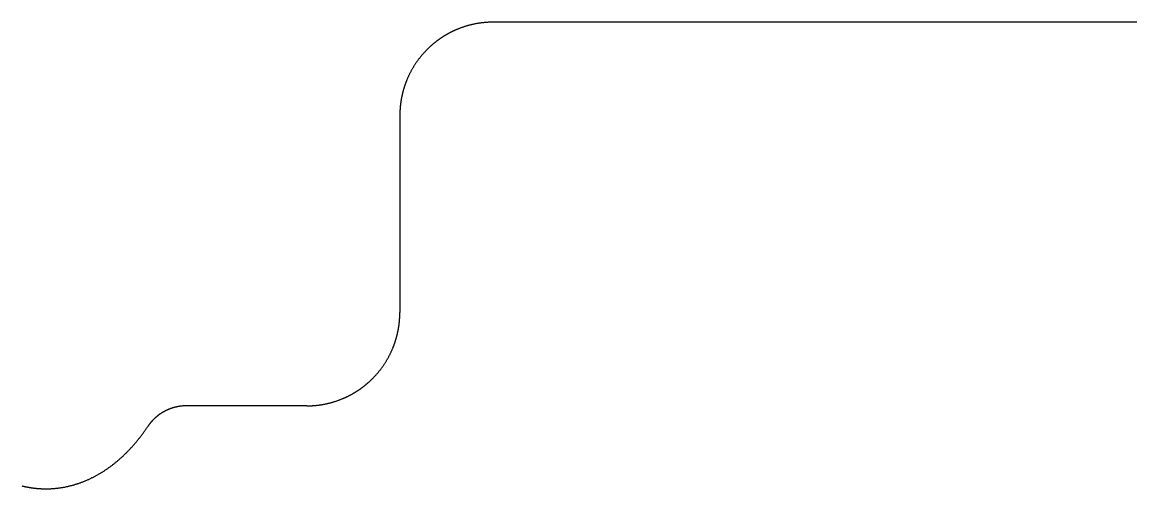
# Model space of a CAD drawing. Header units: millimetres. Extents: x -10 to 277, y -95 to 18.
# Drawn here: x 47.11 to 70.92, y 8.01 to 18.03 of the extents above; entities that cross this region are included whole.
import ezdxf

# ---------------------------------------------------------------- set-up
doc = ezdxf.new("R2010")
doc.units = ezdxf.units.MM
doc.header["$MEASUREMENT"] = 0
doc.layers.add('Edge.Cuts', color=53, linetype='CONTINUOUS')

msp = doc.modelspace()

# ---------------------------------------------------------------- linework, layer by layer
at = {"layer": 'Edge.Cuts', "linetype": 'Continuous'}
for p, q in [((56.425894, 17.859411), (56.420099, 17.856874)), ((56.431697, 17.861929), (56.425894, 17.859411)), ((56.437508, 17.864429), (56.431697, 17.861929)), ((56.443326, 17.866911), (56.437508, 17.864429)), ((56.449153, 17.869374), (56.443326, 17.866911)), ((56.454987, 17.871819), (56.449153, 17.869374)), ((56.460829, 17.874245), (56.454987, 17.871819)), ((56.472535, 17.879042), (56.460829, 17.874245)), ((56.484272, 17.883765), (56.472535, 17.879042)), ((56.496038, 17.888414), (56.484272, 17.883765)), ((56.507833, 17.892988), (56.496038, 17.888414)), ((56.519656, 17.897487), (56.507833, 17.892988)), ((56.531508, 17.901912), (56.519656, 17.897487)), ((56.543387, 17.906261), (56.531508, 17.901912)), ((56.555294, 17.910535), (56.543387, 17.906261)), ((56.567227, 17.914734), (56.555294, 17.910535)), ((56.579186, 17.918857), (56.567227, 17.914734)), ((56.591171, 17.922904), (56.579186, 17.918857)), ((56.603181, 17.926875), (56.591171, 17.922904)), ((56.615215, 17.930771), (56.603181, 17.926875)), ((56.627274, 17.93459), (56.615215, 17.930771)), ((56.639356, 17.938332), (56.627274, 17.93459)), ((56.651462, 17.941998), (56.639356, 17.938332)), ((56.66359, 17.945587), (56.651462, 17.941998)), ((56.675741, 17.9491), (56.66359, 17.945587)), ((56.687913, 17.952535), (56.675741, 17.9491)), ((56.700106, 17.955894), (56.687913, 17.952535)), ((56.71232, 17.959175), (56.700106, 17.955894)), ((56.724554, 17.962379), (56.71232, 17.959175)), ((56.736809, 17.965505), (56.724554, 17.962379)), ((56.749082, 17.968553), (56.736809, 17.965505)), ((56.761374, 17.971524), (56.749082, 17.968553)), ((56.773684, 17.974417), (56.761374, 17.971524)), ((56.786012, 17.977232), (56.773684, 17.974417)), ((56.798358, 17.979969), (56.786012, 17.977232)), ((56.81072, 17.982628), (56.798358, 17.979969)), ((56.823098, 17.985208), (56.81072, 17.982628)), ((56.835493, 17.98771), (56.823098, 17.985208)), ((56.847902, 17.990134), (56.835493, 17.98771)), ((56.860327, 17.992479), (56.847902, 17.990134)), ((56.872766, 17.994745), (56.860327, 17.992479)), ((56.885219, 17.996933), (56.872766, 17.994745)), ((56.897685, 17.999041), (56.885219, 17.996933)), ((56.910164, 18.001071), (56.897685, 17.999041)), ((56.922656, 18.003022), (56.910164, 18.001071)), ((56.93516, 18.004894), (56.922656, 18.003022)), ((56.947675, 18.006686), (56.93516, 18.004894)), ((56.960202, 18.0084), (56.947675, 18.006686)), ((56.972739, 18.010034), (56.960202, 18.0084)), ((56.985286, 18.011589), (56.972739, 18.010034)), ((56.997843, 18.013064), (56.985286, 18.011589)), ((57.010408, 18.01446), (56.997843, 18.013064)), ((57.022983, 18.015777), (57.010408, 18.01446)), ((57.035566, 18.017014), (57.022983, 18.015777)), ((57.048157, 18.018171), (57.035566, 18.017014)), ((57.060755, 18.019249), (57.048157, 18.018171)), ((57.07336, 18.020247), (57.060755, 18.019249)), ((57.085972, 18.021166), (57.07336, 18.020247)), ((57.09859, 18.022004), (57.085972, 18.021166)), ((57.111213, 18.022763), (57.09859, 18.022004)), ((57.123841, 18.023442), (57.111213, 18.022763)), ((57.136474, 18.024042), (57.123841, 18.023442)), ((57.149111, 18.024561), (57.136474, 18.024042)), ((57.161752, 18.025001), (57.149111, 18.024561)), ((57.174397, 18.02536), (57.161752, 18.025001)), ((57.187044, 18.02564), (57.174397, 18.02536)), ((57.199694, 18.02584), (57.187044, 18.02564)), ((57.212346, 18.02596), (57.199694, 18.02584)), ((57.225, 18.026), (57.212346, 18.02596)), ((209.475, 18.026), (57.225, 18.026)), ((56.022516, 17.624123), (56.017469, 17.620313)), ((56.027576, 17.627918), (56.022516, 17.624123)), ((56.032647, 17.631696), (56.027576, 17.627918)), ((56.037731, 17.635459), (56.032647, 17.631696)), ((56.042826, 17.639205), (56.037731, 17.635459)), ((56.047933, 17.642936), (56.042826, 17.639205)), ((56.053052, 17.64665), (56.047933, 17.642936)), ((56.058183, 17.650348), (56.053052, 17.64665)), ((56.063324, 17.654029), (56.058183, 17.650348)), ((56.068479, 17.657695), (56.063324, 17.654029)), ((56.073644, 17.661343), (56.068479, 17.657695)), ((56.078821, 17.664976), (56.073644, 17.661343)), ((56.084009, 17.668592), (56.078821, 17.664976)), ((56.089209, 17.672192), (56.084009, 17.668592)), ((56.09442, 17.675775), (56.089209, 17.672192)), ((56.099643, 17.679343), (56.09442, 17.675775)), ((56.104876, 17.682893), (56.099643, 17.679343)), ((56.110121, 17.686427), (56.104876, 17.682893)), ((56.115377, 17.689944), (56.110121, 17.686427)), ((56.120645, 17.693444), (56.115377, 17.689944)), ((56.125923, 17.696928), (56.120645, 17.693444)), ((56.131213, 17.700396), (56.125923, 17.696928)), ((56.136513, 17.703846), (56.131213, 17.700396)), ((56.141824, 17.70728), (56.136513, 17.703846)), ((56.147146, 17.710696), (56.141824, 17.70728)), ((56.152479, 17.714097), (56.147146, 17.710696)), ((56.157822, 17.71748), (56.152479, 17.714097)), ((56.163177, 17.720846), (56.157822, 17.71748)), ((56.168542, 17.724195), (56.163177, 17.720846)), ((56.173918, 17.727528), (56.168542, 17.724195)), ((56.179304, 17.730843), (56.173918, 17.727528)), ((56.184701, 17.734142), (56.179304, 17.730843)), ((56.190107, 17.737423), (56.184701, 17.734142)), ((56.195525, 17.740687), (56.190107, 17.737423)), ((56.200953, 17.743934), (56.195525, 17.740687)), ((56.206391, 17.747164), (56.200953, 17.743934)), ((56.211839, 17.750376), (56.206391, 17.747164)), ((56.217298, 17.753572), (56.211839, 17.750376)), ((56.222766, 17.75675), (56.217298, 17.753572)), ((56.228245, 17.759911), (56.222766, 17.75675)), ((56.233733, 17.763055), (56.228245, 17.759911)), ((56.239232, 17.766181), (56.233733, 17.763055)), ((56.24474, 17.76929), (56.239232, 17.766181)), ((56.250259, 17.772381), (56.24474, 17.76929)), ((56.255787, 17.775455), (56.250259, 17.772381)), ((56.261325, 17.778512), (56.255787, 17.775455)), ((56.266872, 17.78155), (56.261325, 17.778512)), ((56.272429, 17.784572), (56.266872, 17.78155)), ((56.277996, 17.787576), (56.272429, 17.784572)), ((56.283572, 17.790562), (56.277996, 17.787576)), ((56.289157, 17.79353), (56.283572, 17.790562)), ((56.294753, 17.796482), (56.289157, 17.79353)), ((56.300357, 17.799415), (56.294753, 17.796482)), ((56.30597, 17.80233), (56.300357, 17.799415)), ((56.311593, 17.805228), (56.30597, 17.80233)), ((56.317225, 17.808108), (56.311593, 17.805228)), ((56.322866, 17.81097), (56.317225, 17.808108)), ((56.328516, 17.813815), (56.322866, 17.81097)), ((56.334175, 17.816641), (56.328516, 17.813815)), ((56.339843, 17.81945), (56.334175, 17.816641)), ((56.34552, 17.82224), (56.339843, 17.81945)), ((56.351206, 17.825013), (56.34552, 17.82224)), ((56.3569, 17.827767), (56.351206, 17.825013)), ((56.362603, 17.830504), (56.3569, 17.827767)), ((56.368315, 17.833223), (56.362603, 17.830504)), ((56.374035, 17.835923), (56.368315, 17.833223)), ((56.379764, 17.838606), (56.374035, 17.835923)), ((56.385501, 17.84127), (56.379764, 17.838606)), ((56.391247, 17.843916), (56.385501, 17.84127)), ((56.397001, 17.846544), (56.391247, 17.843916)), ((56.402763, 17.849154), (56.397001, 17.846544)), ((56.408534, 17.851746), (56.402763, 17.849154)), ((56.414312, 17.854319), (56.408534, 17.851746)), ((56.420099, 17.856874), (56.414312, 17.854319)), ((55.758151, 17.385517), (55.749582, 17.376213)), ((55.76678, 17.394767), (55.758151, 17.385517)), ((55.775467, 17.403963), (55.76678, 17.394767)), ((55.784213, 17.413104), (55.775467, 17.403963)), ((55.793018, 17.422191), (55.784213, 17.413104)), ((55.80188, 17.431223), (55.793018, 17.422191)), ((55.8108, 17.4402), (55.80188, 17.431223)), ((55.812433, 17.441831), (55.8108, 17.4402)), ((55.816923, 17.446296), (55.812433, 17.441831)), ((55.821425, 17.450746), (55.816923, 17.446296)), ((55.825942, 17.455182), (55.821425, 17.450746)), ((55.830472, 17.459602), (55.825942, 17.455182)), ((55.835016, 17.464009), (55.830472, 17.459602)), ((55.839574, 17.4684), (55.835016, 17.464009)), ((55.844146, 17.472778), (55.839574, 17.4684)), ((55.84873, 17.47714), (55.844146, 17.472778)), ((55.853329, 17.481489), (55.84873, 17.47714)), ((55.857941, 17.485821), (55.853329, 17.481489)), ((55.862567, 17.49014), (55.857941, 17.485821)), ((55.867206, 17.494443), (55.862567, 17.49014)), ((55.871859, 17.498733), (55.867206, 17.494443)), ((55.876525, 17.503006), (55.871859, 17.498733)), ((55.881204, 17.507265), (55.876525, 17.503006)), ((55.885896, 17.511509), (55.881204, 17.507265)), ((55.890603, 17.515738), (55.885896, 17.511509)), ((55.895322, 17.519952), (55.890603, 17.515738)), ((55.900054, 17.524151), (55.895322, 17.519952)), ((55.904799, 17.528335), (55.900054, 17.524151)), ((55.909558, 17.532504), (55.904799, 17.528335)), ((55.914329, 17.536657), (55.909558, 17.532504)), ((55.919114, 17.540796), (55.914329, 17.536657)), ((55.923911, 17.544918), (55.919114, 17.540796)), ((55.928722, 17.549027), (55.923911, 17.544918)), ((55.933545, 17.553119), (55.928722, 17.549027)), ((55.938382, 17.557196), (55.933545, 17.553119)), ((55.94323, 17.561258), (55.938382, 17.557196)), ((55.948093, 17.565304), (55.94323, 17.561258)), ((55.952966, 17.569335), (55.948093, 17.565304)), ((55.957854, 17.573351), (55.952966, 17.569335)), ((55.962753, 17.57735), (55.957854, 17.573351)), ((55.967666, 17.581335), (55.962753, 17.57735)), ((55.97259, 17.585303), (55.967666, 17.581335)), ((55.977528, 17.589256), (55.97259, 17.585303)), ((55.982477, 17.593193), (55.977528, 17.589256)), ((55.98744, 17.597115), (55.982477, 17.593193)), ((55.992414, 17.601021), (55.98744, 17.597115)), ((55.997401, 17.604911), (55.992414, 17.601021)), ((56.002399, 17.608785), (55.997401, 17.604911)), ((56.007411, 17.612644), (56.002399, 17.608785)), ((56.012434, 17.616486), (56.007411, 17.612644)), ((56.017469, 17.620313), (56.012434, 17.616486)), ((55.569494, 17.148173), (55.562433, 17.137684)), ((55.576622, 17.158617), (55.569494, 17.148173)), ((55.583816, 17.169016), (55.576622, 17.158617)), ((55.591075, 17.179368), (55.583816, 17.169016)), ((55.598399, 17.189675), (55.591075, 17.179368)), ((55.605789, 17.199935), (55.598399, 17.189675)), ((55.613243, 17.210148), (55.605789, 17.199935)), ((55.620761, 17.220313), (55.613243, 17.210148)), ((55.628344, 17.230431), (55.620761, 17.220313)), ((55.63599, 17.2405), (55.628344, 17.230431)), ((55.6437, 17.250521), (55.63599, 17.2405)), ((55.651474, 17.260493), (55.6437, 17.250521)), ((55.65931, 17.270416), (55.651474, 17.260493)), ((55.667209, 17.280289), (55.65931, 17.270416)), ((55.67517, 17.290113), (55.667209, 17.280289)), ((55.683194, 17.299885), (55.67517, 17.290113)), ((55.691279, 17.309607), (55.683194, 17.299885)), ((55.699426, 17.319278), (55.691279, 17.309607)), ((55.707634, 17.328898), (55.699426, 17.319278)), ((55.715903, 17.338466), (55.707634, 17.328898)), ((55.724232, 17.347982), (55.715903, 17.338466)), ((55.732622, 17.357445), (55.724232, 17.347982)), ((55.741072, 17.366855), (55.732622, 17.357445)), ((55.749582, 17.376213), (55.741072, 17.366855)), ((55.429876, 16.907757), (55.424335, 16.896385)), ((55.435489, 16.919093), (55.429876, 16.907757)), ((55.441174, 16.930394), (55.435489, 16.919093)), ((55.446929, 16.941658), (55.441174, 16.930394)), ((55.452756, 16.952885), (55.446929, 16.941658)), ((55.458653, 16.964075), (55.452756, 16.952885)), ((55.464621, 16.975228), (55.458653, 16.964075)), ((55.47066, 16.986342), (55.464621, 16.975228)), ((55.476768, 16.997417), (55.47066, 16.986342)), ((55.482946, 17.008454), (55.476768, 16.997417)), ((55.489194, 17.019451), (55.482946, 17.008454)), ((55.49551, 17.030408), (55.489194, 17.019451)), ((55.501896, 17.041324), (55.49551, 17.030408)), ((55.508351, 17.0522), (55.501896, 17.041324)), ((55.514874, 17.063034), (55.508351, 17.0522)), ((55.521466, 17.073827), (55.514874, 17.063034)), ((55.528125, 17.084578), (55.521466, 17.073827)), ((55.534852, 17.095286), (55.528125, 17.084578)), ((55.541647, 17.105951), (55.534852, 17.095286)), ((55.548509, 17.116572), (55.541647, 17.105951)), ((55.555437, 17.12715), (55.548509, 17.116572)), ((55.562433, 17.137684), (55.555437, 17.12715)), ((55.330923, 16.668226), (55.328901, 16.662232)), ((55.332964, 16.674213), (55.330923, 16.668226)), ((55.335024, 16.680194), (55.332964, 16.674213)), ((55.337102, 16.686168), (55.335024, 16.680194)), ((55.3392, 16.692136), (55.337102, 16.686168)), ((55.341316, 16.698097), (55.3392, 16.692136)), ((55.343452, 16.704052), (55.341316, 16.698097)), ((55.345606, 16.709999), (55.343452, 16.704052)), ((55.347779, 16.71594), (55.345606, 16.709999)), ((55.349971, 16.721874), (55.347779, 16.71594)), ((55.352181, 16.727801), (55.349971, 16.721874)), ((55.35441, 16.733721), (55.352181, 16.727801)), ((55.356658, 16.739633), (55.35441, 16.733721)), ((55.358925, 16.745539), (55.356658, 16.739633)), ((55.36121, 16.751438), (55.358925, 16.745539)), ((55.363514, 16.757329), (55.36121, 16.751438)), ((55.365837, 16.763213), (55.363514, 16.757329)), ((55.368178, 16.769089), (55.365837, 16.763213)), ((55.370538, 16.774958), (55.368178, 16.769089)), ((55.372916, 16.78082), (55.370538, 16.774958)), ((55.375313, 16.786674), (55.372916, 16.78082)), ((55.377728, 16.79252), (55.375313, 16.786674)), ((55.382614, 16.80419), (55.377728, 16.79252)), ((55.387573, 16.815829), (55.382614, 16.80419)), ((55.392606, 16.827436), (55.387573, 16.815829)), ((55.397713, 16.83901), (55.392606, 16.827436)), ((55.402892, 16.850552), (55.397713, 16.83901)), ((55.408144, 16.862061), (55.402892, 16.850552)), ((55.413469, 16.873537), (55.408144, 16.862061)), ((55.418866, 16.884978), (55.413469, 16.873537)), ((55.424335, 16.896385), (55.418866, 16.884978)), ((55.266292, 16.430333), (55.265023, 16.424138)), ((55.267581, 16.436525), (55.266292, 16.430333)), ((55.268889, 16.442712), (55.267581, 16.436525)), ((55.270216, 16.448896), (55.268889, 16.442712)), ((55.271564, 16.455075), (55.270216, 16.448896)), ((55.27293, 16.46125), (55.271564, 16.455075)), ((55.274317, 16.46742), (55.27293, 16.46125)), ((55.275723, 16.473587), (55.274317, 16.46742)), ((55.277148, 16.479748), (55.275723, 16.473587)), ((55.278593, 16.485906), (55.277148, 16.479748)), ((55.280057, 16.492058), (55.278593, 16.485906)), ((55.281541, 16.498207), (55.280057, 16.492058)), ((55.283044, 16.50435), (55.281541, 16.498207)), ((55.284567, 16.510489), (55.283044, 16.50435)), ((55.286109, 16.516622), (55.284567, 16.510489)), ((55.28767, 16.522751), (55.286109, 16.516622)), ((55.289251, 16.528875), (55.28767, 16.522751)), ((55.290851, 16.534995), (55.289251, 16.528875)), ((55.292471, 16.541108), (55.290851, 16.534995)), ((55.29411, 16.547217), (55.292471, 16.541108)), ((55.295768, 16.553321), (55.29411, 16.547217)), ((55.297446, 16.55942), (55.295768, 16.553321)), ((55.299142, 16.565512), (55.297446, 16.55942)), ((55.300859, 16.5716), (55.299142, 16.565512)), ((55.302594, 16.577683), (55.300859, 16.5716)), ((55.304349, 16.58376), (55.302594, 16.577683)), ((55.306122, 16.589831), (55.304349, 16.58376)), ((55.307915, 16.595897), (55.306122, 16.589831)), ((55.309728, 16.601957), (55.307915, 16.595897)), ((55.311559, 16.608011), (55.309728, 16.601957)), ((55.31341, 16.61406), (55.311559, 16.608011)), ((55.315279, 16.620103), (55.31341, 16.61406)), ((55.317168, 16.626139), (55.315279, 16.620103)), ((55.319076, 16.63217), (55.317168, 16.626139)), ((55.321003, 16.638195), (55.319076, 16.63217)), ((55.322949, 16.644214), (55.321003, 16.638195)), ((55.324914, 16.650226), (55.322949, 16.644214)), ((55.326898, 16.656232), (55.324914, 16.650226)), ((55.328901, 16.662232), (55.326898, 16.656232)), ((55.231949, 16.192627), (55.231432, 16.186323)), ((55.232485, 16.19893), (55.231949, 16.192627)), ((55.233042, 16.205229), (55.232485, 16.19893)), ((55.233619, 16.211528), (55.233042, 16.205229)), ((55.234215, 16.217824), (55.233619, 16.211528)), ((55.234831, 16.224119), (55.234215, 16.217824)), ((55.235468, 16.230411), (55.234831, 16.224119)), ((55.236124, 16.236702), (55.235468, 16.230411)), ((55.2368, 16.24299), (55.236124, 16.236702)), ((55.237496, 16.249276), (55.2368, 16.24299)), ((55.238212, 16.255559), (55.237496, 16.249276)), ((55.238947, 16.261841), (55.238212, 16.255559)), ((55.239703, 16.26812), (55.238947, 16.261841)), ((55.240478, 16.274397), (55.239703, 16.26812)), ((55.241274, 16.28067), (55.240478, 16.274397)), ((55.242089, 16.286942), (55.241274, 16.28067)), ((55.242924, 16.29321), (55.242089, 16.286942)), ((55.243779, 16.299477), (55.242924, 16.29321)), ((55.244653, 16.305739), (55.243779, 16.299477)), ((55.245548, 16.312), (55.244653, 16.305739)), ((55.246462, 16.318257), (55.245548, 16.312)), ((55.247396, 16.324512), (55.246462, 16.318257)), ((55.248349, 16.330764), (55.247396, 16.324512)), ((55.249323, 16.337013), (55.248349, 16.330764)), ((55.250316, 16.343258), (55.249323, 16.337013)), ((55.251329, 16.3495), (55.250316, 16.343258)), ((55.252362, 16.355739), (55.251329, 16.3495)), ((55.253415, 16.361975), (55.252362, 16.355739)), ((55.254487, 16.368207), (55.253415, 16.361975)), ((55.255579, 16.374436), (55.254487, 16.368207)), ((55.256691, 16.380661), (55.255579, 16.374436)), ((55.257822, 16.386884), (55.256691, 16.380661)), ((55.258973, 16.393102), (55.257822, 16.386884)), ((55.260144, 16.399317), (55.258973, 16.393102)), ((55.261334, 16.405528), (55.260144, 16.399317)), ((55.262544, 16.411735), (55.261334, 16.405528)), ((55.263774, 16.417938), (55.262544, 16.411735)), ((55.265023, 16.424138), (55.263774, 16.417938)), ((55.225001, 16.028309), (55.225, 16.026)), ((55.225, 16.026), (55.225, 11.7946)), ((55.225019, 16.03464), (55.225001, 16.028309)), ((55.225056, 16.040969), (55.225019, 16.03464)), ((55.225113, 16.047299), (55.225056, 16.040969)), ((55.225191, 16.053627), (55.225113, 16.047299)), ((55.225288, 16.059957), (55.225191, 16.053627)), ((55.225405, 16.066284), (55.225288, 16.059957)), ((55.225543, 16.072612), (55.225405, 16.066284)), ((55.2257, 16.078937), (55.225543, 16.072612)), ((55.225877, 16.085264), (55.2257, 16.078937)), ((55.226075, 16.091588), (55.225877, 16.085264)), ((55.226292, 16.097912), (55.226075, 16.091588)), ((55.226529, 16.104235), (55.226292, 16.097912)), ((55.226787, 16.110557), (55.226529, 16.104235)), ((55.227064, 16.116877), (55.226787, 16.110557)), ((55.227361, 16.123198), (55.227064, 16.116877)), ((55.227678, 16.129516), (55.227361, 16.123198)), ((55.228016, 16.135834), (55.227678, 16.129516)), ((55.228373, 16.14215), (55.228016, 16.135834)), ((55.22875, 16.148465), (55.228373, 16.14215)), ((55.229147, 16.154778), (55.22875, 16.148465)), ((55.229564, 16.161091), (55.229147, 16.154778)), ((55.230001, 16.1674), (55.229564, 16.161091)), ((55.230458, 16.17371), (55.230001, 16.1674)), ((55.230935, 16.180017), (55.230458, 16.17371)), ((55.231432, 16.186323), (55.230935, 16.180017)), ((55.220853, 11.665822), (55.22125, 11.672135)), ((55.22125, 11.672135), (55.221627, 11.67845)), ((55.221627, 11.67845), (55.221984, 11.684766)), ((55.221984, 11.684766), (55.222322, 11.691084)), ((55.222322, 11.691084), (55.222639, 11.697402)), ((55.222639, 11.697402), (55.222936, 11.703723)), ((55.222936, 11.703723), (55.223213, 11.710043)), ((55.223213, 11.710043), (55.223471, 11.716365)), ((55.223471, 11.716365), (55.223708, 11.722688)), ((55.223708, 11.722688), (55.223925, 11.729012)), ((55.223925, 11.729012), (55.224123, 11.735336)), ((55.224123, 11.735336), (55.2243, 11.741663)), ((55.2243, 11.741663), (55.224457, 11.747988)), ((55.224457, 11.747988), (55.224595, 11.754316)), ((55.224595, 11.754316), (55.224712, 11.760643)), ((55.224712, 11.760643), (55.224809, 11.766973)), ((55.224809, 11.766973), (55.224887, 11.773301)), ((55.224887, 11.773301), (55.224944, 11.779631)), ((55.224944, 11.779631), (55.224981, 11.78596)), ((55.224981, 11.78596), (55.224999, 11.792292)), ((55.224999, 11.792292), (55.225, 11.7946)), ((55.191027, 11.427498), (55.192178, 11.433716)), ((55.192178, 11.433716), (55.193309, 11.439939)), ((55.193309, 11.439939), (55.194421, 11.446164)), ((55.194421, 11.446164), (55.195513, 11.452393)), ((55.195513, 11.452393), (55.196585, 11.458625)), ((55.196585, 11.458625), (55.197638, 11.464861)), ((55.197638, 11.464861), (55.198671, 11.4711)), ((55.198671, 11.4711), (55.199684, 11.477342)), ((55.199684, 11.477342), (55.200677, 11.483587)), ((55.200677, 11.483587), (55.201651, 11.489836)), ((55.201651, 11.489836), (55.202604, 11.496088)), ((55.202604, 11.496088), (55.203538, 11.502343)), ((55.203538, 11.502343), (55.204452, 11.5086)), ((55.204452, 11.5086), (55.205347, 11.514861)), ((55.205347, 11.514861), (55.206221, 11.521123)), ((55.206221, 11.521123), (55.207076, 11.52739)), ((55.207076, 11.52739), (55.207911, 11.533658)), ((55.207911, 11.533658), (55.208726, 11.53993)), ((55.208726, 11.53993), (55.209522, 11.546203)), ((55.209522, 11.546203), (55.210297, 11.55248)), ((55.210297, 11.55248), (55.211053, 11.558759)), ((55.211053, 11.558759), (55.211788, 11.565041)), ((55.211788, 11.565041), (55.212504, 11.571324)), ((55.212504, 11.571324), (55.2132, 11.57761)), ((55.2132, 11.57761), (55.213876, 11.583898)), ((55.213876, 11.583898), (55.214532, 11.590189)), ((55.214532, 11.590189), (55.215169, 11.596481)), ((55.215169, 11.596481), (55.215785, 11.602776)), ((55.215785, 11.602776), (55.216381, 11.609072)), ((55.216381, 11.609072), (55.216958, 11.615371)), ((55.216958, 11.615371), (55.217515, 11.62167)), ((55.217515, 11.62167), (55.218051, 11.627973)), ((55.218051, 11.627973), (55.218568, 11.634277)), ((55.218568, 11.634277), (55.219065, 11.640583)), ((55.219065, 11.640583), (55.219542, 11.64689)), ((55.219542, 11.64689), (55.219999, 11.6532)), ((55.219999, 11.6532), (55.220436, 11.659509)), ((55.220436, 11.659509), (55.220853, 11.665822)), ((55.130924, 11.18843), (55.132832, 11.194461)), ((55.132832, 11.194461), (55.134721, 11.200497)), ((55.134721, 11.200497), (55.13659, 11.20654)), ((55.13659, 11.20654), (55.138441, 11.212589)), ((55.138441, 11.212589), (55.140272, 11.218643)), ((55.140272, 11.218643), (55.142085, 11.224703)), ((55.142085, 11.224703), (55.143878, 11.230769)), ((55.143878, 11.230769), (55.145651, 11.23684)), ((55.145651, 11.23684), (55.147406, 11.242917)), ((55.147406, 11.242917), (55.149141, 11.249)), ((55.149141, 11.249), (55.150858, 11.255088)), ((55.150858, 11.255088), (55.152554, 11.26118)), ((55.152554, 11.26118), (55.154232, 11.267279)), ((55.154232, 11.267279), (55.15589, 11.273383)), ((55.15589, 11.273383), (55.157529, 11.279492)), ((55.157529, 11.279492), (55.159149, 11.285605)), ((55.159149, 11.285605), (55.160749, 11.291725)), ((55.160749, 11.291725), (55.16233, 11.297849)), ((55.16233, 11.297849), (55.163891, 11.303978)), ((55.163891, 11.303978), (55.165433, 11.310111)), ((55.165433, 11.310111), (55.166956, 11.31625)), ((55.166956, 11.31625), (55.168459, 11.322393)), ((55.168459, 11.322393), (55.169943, 11.328542)), ((55.169943, 11.328542), (55.171407, 11.334694)), ((55.171407, 11.334694), (55.172852, 11.340852)), ((55.172852, 11.340852), (55.174277, 11.347013)), ((55.174277, 11.347013), (55.175683, 11.35318)), ((55.175683, 11.35318), (55.17707, 11.35935)), ((55.17707, 11.35935), (55.178436, 11.365525)), ((55.178436, 11.365525), (55.179784, 11.371704)), ((55.179784, 11.371704), (55.181111, 11.377888)), ((55.181111, 11.377888), (55.182419, 11.384075)), ((55.182419, 11.384075), (55.183708, 11.390267)), ((55.183708, 11.390267), (55.184977, 11.396462)), ((55.184977, 11.396462), (55.186226, 11.402662)), ((55.186226, 11.402662), (55.187456, 11.408865)), ((55.187456, 11.408865), (55.188666, 11.415072)), ((55.188666, 11.415072), (55.189856, 11.421283)), ((55.189856, 11.421283), (55.191027, 11.427498)), ((55.036531, 10.947063), (55.041856, 10.958539)), ((55.041856, 10.958539), (55.047108, 10.970048)), ((55.047108, 10.970048), (55.052287, 10.98159)), ((55.052287, 10.98159), (55.057394, 10.993164)), ((55.057394, 10.993164), (55.062427, 11.004771)), ((55.062427, 11.004771), (55.067386, 11.01641)), ((55.067386, 11.01641), (55.072272, 11.02808)), ((55.072272, 11.02808), (55.074687, 11.033926)), ((55.074687, 11.033926), (55.077084, 11.03978)), ((55.077084, 11.03978), (55.079462, 11.045642)), ((55.079462, 11.045642), (55.081822, 11.051511)), ((55.081822, 11.051511), (55.084163, 11.057387)), ((55.084163, 11.057387), (55.086486, 11.063271)), ((55.086486, 11.063271), (55.08879, 11.069162)), ((55.08879, 11.069162), (55.091075, 11.075061)), ((55.091075, 11.075061), (55.093342, 11.080967)), ((55.093342, 11.080967), (55.09559, 11.086879)), ((55.09559, 11.086879), (55.097819, 11.092799)), ((55.097819, 11.092799), (55.100029, 11.098726)), ((55.100029, 11.098726), (55.102221, 11.10466)), ((55.102221, 11.10466), (55.104394, 11.110601)), ((55.104394, 11.110601), (55.106548, 11.116548)), ((55.106548, 11.116548), (55.108684, 11.122503)), ((55.108684, 11.122503), (55.1108, 11.128464)), ((55.1108, 11.128464), (55.112898, 11.134432)), ((55.112898, 11.134432), (55.114976, 11.140406)), ((55.114976, 11.140406), (55.117036, 11.146387)), ((55.117036, 11.146387), (55.119077, 11.152374)), ((55.119077, 11.152374), (55.121099, 11.158368)), ((55.121099, 11.158368), (55.123102, 11.164368)), ((55.123102, 11.164368), (55.125086, 11.170374)), ((55.125086, 11.170374), (55.127051, 11.176386)), ((55.127051, 11.176386), (55.128997, 11.182405)), ((55.128997, 11.182405), (55.130924, 11.18843)), ((54.908353, 10.714649), (54.915148, 10.725314)), ((54.915148, 10.725314), (54.921875, 10.736022)), ((54.921875, 10.736022), (54.928534, 10.746773)), ((54.928534, 10.746773), (54.935126, 10.757566)), ((54.935126, 10.757566), (54.941649, 10.7684)), ((54.941649, 10.7684), (54.948104, 10.779276)), ((54.948104, 10.779276), (54.95449, 10.790192)), ((54.95449, 10.790192), (54.960806, 10.801149)), ((54.960806, 10.801149), (54.967054, 10.812146)), ((54.967054, 10.812146), (54.973232, 10.823183)), ((54.973232, 10.823183), (54.97934, 10.834258)), ((54.97934, 10.834258), (54.985379, 10.845372)), ((54.985379, 10.845372), (54.991347, 10.856525)), ((54.991347, 10.856525), (54.997244, 10.867715)), ((54.997244, 10.867715), (55.003071, 10.878942)), ((55.003071, 10.878942), (55.008826, 10.890206)), ((55.008826, 10.890206), (55.014511, 10.901507)), ((55.014511, 10.901507), (55.020124, 10.912843)), ((55.020124, 10.912843), (55.025665, 10.924215)), ((55.025665, 10.924215), (55.031134, 10.935622)), ((55.031134, 10.935622), (55.036531, 10.947063)), ((54.725768, 10.472618), (54.734097, 10.482134)), ((54.734097, 10.482134), (54.742366, 10.491702)), ((54.742366, 10.491702), (54.750574, 10.501322)), ((54.750574, 10.501322), (54.758721, 10.510993)), ((54.758721, 10.510993), (54.766806, 10.520715)), ((54.766806, 10.520715), (54.77483, 10.530487)), ((54.77483, 10.530487), (54.782791, 10.540311)), ((54.782791, 10.540311), (54.79069, 10.550184)), ((54.79069, 10.550184), (54.798526, 10.560107)), ((54.798526, 10.560107), (54.8063, 10.570079)), ((54.8063, 10.570079), (54.81401, 10.5801)), ((54.81401, 10.5801), (54.821656, 10.590169)), ((54.821656, 10.590169), (54.829239, 10.600287)), ((54.829239, 10.600287), (54.836757, 10.610452)), ((54.836757, 10.610452), (54.844211, 10.620665)), ((54.844211, 10.620665), (54.851601, 10.630925)), ((54.851601, 10.630925), (54.858925, 10.641232)), ((54.858925, 10.641232), (54.866184, 10.651584)), ((54.866184, 10.651584), (54.873378, 10.661983)), ((54.873378, 10.661983), (54.880506, 10.672427)), ((54.880506, 10.672427), (54.887567, 10.682916)), ((54.887567, 10.682916), (54.894563, 10.69345)), ((54.894563, 10.69345), (54.901491, 10.704028)), ((54.901491, 10.704028), (54.908353, 10.714649)), ((54.47741, 10.235297), (54.482334, 10.239265)), ((54.482334, 10.239265), (54.487247, 10.24325)), ((54.487247, 10.24325), (54.492146, 10.247249)), ((54.492146, 10.247249), (54.497034, 10.251265)), ((54.497034, 10.251265), (54.501907, 10.255296)), ((54.501907, 10.255296), (54.50677, 10.259342)), ((54.50677, 10.259342), (54.511618, 10.263404)), ((54.511618, 10.263404), (54.516455, 10.267481)), ((54.516455, 10.267481), (54.521278, 10.271573)), ((54.521278, 10.271573), (54.526089, 10.275682)), ((54.526089, 10.275682), (54.530886, 10.279804)), ((54.530886, 10.279804), (54.535671, 10.283943)), ((54.535671, 10.283943), (54.540442, 10.288096)), ((54.540442, 10.288096), (54.545201, 10.292265)), ((54.545201, 10.292265), (54.549946, 10.296449)), ((54.549946, 10.296449), (54.554678, 10.300648)), ((54.554678, 10.300648), (54.559397, 10.304862)), ((54.559397, 10.304862), (54.564104, 10.309091)), ((54.564104, 10.309091), (54.568796, 10.313335)), ((54.568796, 10.313335), (54.573475, 10.317594)), ((54.573475, 10.317594), (54.578141, 10.321867)), ((54.578141, 10.321867), (54.582794, 10.326157)), ((54.582794, 10.326157), (54.587433, 10.33046)), ((54.587433, 10.33046), (54.592059, 10.334779)), ((54.592059, 10.334779), (54.596671, 10.339111)), ((54.596671, 10.339111), (54.60127, 10.34346)), ((54.60127, 10.34346), (54.605854, 10.347822)), ((54.605854, 10.347822), (54.610426, 10.3522)), ((54.610426, 10.3522), (54.614984, 10.356591)), ((54.614984, 10.356591), (54.619528, 10.360998)), ((54.619528, 10.360998), (54.624058, 10.365418)), ((54.624058, 10.365418), (54.628575, 10.369854)), ((54.628575, 10.369854), (54.633077, 10.374304)), ((54.633077, 10.374304), (54.637567, 10.378769)), ((54.637567, 10.378769), (54.6392, 10.3804)), ((54.6392, 10.3804), (54.64812, 10.389377)), ((54.64812, 10.389377), (54.656982, 10.398409)), ((54.656982, 10.398409), (54.665787, 10.407496)), ((54.665787, 10.407496), (54.674533, 10.416637)), ((54.674533, 10.416637), (54.68322, 10.425833)), ((54.68322, 10.425833), (54.691849, 10.435083)), ((54.691849, 10.435083), (54.700418, 10.444387)), ((54.700418, 10.444387), (54.708928, 10.453745)), ((54.708928, 10.453745), (54.717378, 10.463155)), ((54.717378, 10.463155), (54.725768, 10.472618)), ((54.10448, 9.99836), (54.110157, 10.00115)), ((54.110157, 10.00115), (54.115825, 10.003959)), ((54.115825, 10.003959), (54.121484, 10.006785)), ((54.121484, 10.006785), (54.127134, 10.00963)), ((54.127134, 10.00963), (54.132775, 10.012492)), ((54.132775, 10.012492), (54.138407, 10.015372)), ((54.138407, 10.015372), (54.14403, 10.01827)), ((54.14403, 10.01827), (54.149643, 10.021185)), ((54.149643, 10.021185), (54.155247, 10.024118)), ((54.155247, 10.024118), (54.160843, 10.02707)), ((54.160843, 10.02707), (54.166428, 10.030038)), ((54.166428, 10.030038), (54.172004, 10.033024)), ((54.172004, 10.033024), (54.177571, 10.036028)), ((54.177571, 10.036028), (54.183128, 10.03905)), ((54.183128, 10.03905), (54.188675, 10.042088)), ((54.188675, 10.042088), (54.194213, 10.045145)), ((54.194213, 10.045145), (54.199741, 10.048219)), ((54.199741, 10.048219), (54.20526, 10.05131)), ((54.20526, 10.05131), (54.210768, 10.054419)), ((54.210768, 10.054419), (54.216267, 10.057545)), ((54.216267, 10.057545), (54.221755, 10.060689)), ((54.221755, 10.060689), (54.227234, 10.06385)), ((54.227234, 10.06385), (54.232702, 10.067028)), ((54.232702, 10.067028), (54.238161, 10.070224)), ((54.238161, 10.070224), (54.243609, 10.073436)), ((54.243609, 10.073436), (54.249047, 10.076666)), ((54.249047, 10.076666), (54.254475, 10.079913)), ((54.254475, 10.079913), (54.259893, 10.083177)), ((54.259893, 10.083177), (54.265299, 10.086458)), ((54.265299, 10.086458), (54.270696, 10.089757)), ((54.270696, 10.089757), (54.276082, 10.093072)), ((54.276082, 10.093072), (54.281458, 10.096405)), ((54.281458, 10.096405), (54.286823, 10.099754)), ((54.286823, 10.099754), (54.292178, 10.10312)), ((54.292178, 10.10312), (54.297521, 10.106503)), ((54.297521, 10.106503), (54.302854, 10.109904)), ((54.302854, 10.109904), (54.308176, 10.11332)), ((54.308176, 10.11332), (54.313487, 10.116754)), ((54.313487, 10.116754), (54.318787, 10.120204)), ((54.318787, 10.120204), (54.324077, 10.123672)), ((54.324077, 10.123672), (54.329355, 10.127156)), ((54.329355, 10.127156), (54.334623, 10.130656)), ((54.334623, 10.130656), (54.339879, 10.134173)), ((54.339879, 10.134173), (54.345124, 10.137707)), ((54.345124, 10.137707), (54.350357, 10.141257)), ((54.350357, 10.141257), (54.35558, 10.144825)), ((54.35558, 10.144825), (54.360791, 10.148408)), ((54.360791, 10.148408), (54.365991, 10.152008)), ((54.365991, 10.152008), (54.371179, 10.155624)), ((54.371179, 10.155624), (54.376356, 10.159257)), ((54.376356, 10.159257), (54.381521, 10.162905)), ((54.381521, 10.162905), (54.386676, 10.166571)), ((54.386676, 10.166571), (54.391817, 10.170252)), ((54.391817, 10.170252), (54.396948, 10.17395)), ((54.396948, 10.17395), (54.402067, 10.177664)), ((54.402067, 10.177664), (54.407174, 10.181395)), ((54.407174, 10.181395), (54.412269, 10.185141)), ((54.412269, 10.185141), (54.417353, 10.188904)), ((54.417353, 10.188904), (54.422424, 10.192682)), ((54.422424, 10.192682), (54.427484, 10.196477)), ((54.427484, 10.196477), (54.432531, 10.200287)), ((54.432531, 10.200287), (54.437566, 10.204114)), ((54.437566, 10.204114), (54.442589, 10.207956)), ((54.442589, 10.207956), (54.447601, 10.211815)), ((54.447601, 10.211815), (54.452599, 10.215689)), ((54.452599, 10.215689), (54.457586, 10.219579)), ((54.457586, 10.219579), (54.46256, 10.223485)), ((54.46256, 10.223485), (54.467523, 10.227407)), ((54.467523, 10.227407), (54.472472, 10.231344)), ((54.472472, 10.231344), (54.47741, 10.235297)), ((50.393749, 9.763448), (50.385099, 9.761195)), ((50.402419, 9.765624), (50.393749, 9.763448)), ((50.411107, 9.767721), (50.402419, 9.765624)), ((50.419813, 9.769741), (50.411107, 9.767721)), ((50.428537, 9.771683), (50.419813, 9.769741)), ((50.437278, 9.773547), (50.428537, 9.771683)), ((50.446035, 9.775332), (50.437278, 9.773547)), ((50.454807, 9.777039), (50.446035, 9.775332)), ((50.463594, 9.778668), (50.454807, 9.777039)), ((50.472395, 9.780218), (50.463594, 9.778668)), ((50.48121, 9.781689), (50.472395, 9.780218)), ((50.490038, 9.783081), (50.48121, 9.781689)), ((50.498878, 9.784394), (50.490038, 9.783081)), ((50.507729, 9.785628), (50.498878, 9.784394)), ((50.516592, 9.786783), (50.507729, 9.785628)), ((50.525465, 9.787858), (50.516592, 9.786783)), ((50.534348, 9.788854), (50.525465, 9.787858)), ((50.543241, 9.789771), (50.534348, 9.788854)), ((50.552142, 9.790609), (50.543241, 9.789771)), ((50.561051, 9.791366), (50.552142, 9.790609)), ((50.569967, 9.792045), (50.561051, 9.791366)), ((50.578891, 9.792643), (50.569967, 9.792045)), ((50.58782, 9.793162), (50.578891, 9.792643)), ((50.596756, 9.793601), (50.58782, 9.793162)), ((50.605697, 9.793961), (50.596756, 9.793601)), ((50.614642, 9.79424), (50.605697, 9.793961)), ((50.623591, 9.79444), (50.614642, 9.79424)), ((50.632544, 9.79456), (50.623591, 9.79444)), ((50.6415, 9.7946), (50.632544, 9.79456)), ((53.225, 9.7946), (50.6415, 9.7946)), ((53.225, 9.7946), (53.237654, 9.79464)), ((53.237654, 9.79464), (53.250306, 9.79476)), ((53.250306, 9.79476), (53.262956, 9.79496)), ((53.262956, 9.79496), (53.275603, 9.79524)), ((53.275603, 9.79524), (53.288248, 9.795599)), ((53.288248, 9.795599), (53.300889, 9.796039)), ((53.300889, 9.796039), (53.313526, 9.796558)), ((53.313526, 9.796558), (53.326159, 9.797158)), ((53.326159, 9.797158), (53.338787, 9.797837)), ((53.338787, 9.797837), (53.35141, 9.798596)), ((53.35141, 9.798596), (53.364028, 9.799434)), ((53.364028, 9.799434), (53.37664, 9.800353)), ((53.37664, 9.800353), (53.389245, 9.801351)), ((53.389245, 9.801351), (53.401843, 9.802429)), ((53.401843, 9.802429), (53.414434, 9.803586)), ((53.414434, 9.803586), (53.427017, 9.804823)), ((53.427017, 9.804823), (53.439592, 9.80614)), ((53.439592, 9.80614), (53.452157, 9.807536)), ((53.452157, 9.807536), (53.464714, 9.809011)), ((53.464714, 9.809011), (53.477261, 9.810566)), ((53.477261, 9.810566), (53.489798, 9.8122)), ((53.489798, 9.8122), (53.502325, 9.813914)), ((53.502325, 9.813914), (53.51484, 9.815706)), ((53.51484, 9.815706), (53.527344, 9.817578)), ((53.527344, 9.817578), (53.539836, 9.819529)), ((53.539836, 9.819529), (53.552315, 9.821559)), ((53.552315, 9.821559), (53.564781, 9.823667)), ((53.564781, 9.823667), (53.577234, 9.825855)), ((53.577234, 9.825855), (53.589673, 9.828121)), ((53.589673, 9.828121), (53.602098, 9.830466)), ((53.602098, 9.830466), (53.614507, 9.83289)), ((53.614507, 9.83289), (53.626902, 9.835392)), ((53.626902, 9.835392), (53.63928, 9.837972)), ((53.63928, 9.837972), (53.651642, 9.840631)), ((53.651642, 9.840631), (53.663988, 9.843368)), ((53.663988, 9.843368), (53.676316, 9.846183)), ((53.676316, 9.846183), (53.688626, 9.849076)), ((53.688626, 9.849076), (53.700918, 9.852047)), ((53.700918, 9.852047), (53.713191, 9.855095)), ((53.713191, 9.855095), (53.725446, 9.858221)), ((53.725446, 9.858221), (53.73768, 9.861425)), ((53.73768, 9.861425), (53.749894, 9.864706)), ((53.749894, 9.864706), (53.762087, 9.868065)), ((53.762087, 9.868065), (53.774259, 9.8715)), ((53.774259, 9.8715), (53.78641, 9.875013)), ((53.78641, 9.875013), (53.798538, 9.878602)), ((53.798538, 9.878602), (53.810644, 9.882268)), ((53.810644, 9.882268), (53.822726, 9.88601)), ((53.822726, 9.88601), (53.834785, 9.889829)), ((53.834785, 9.889829), (53.846819, 9.893725)), ((53.846819, 9.893725), (53.858829, 9.897696)), ((53.858829, 9.897696), (53.870814, 9.901743)), ((53.870814, 9.901743), (53.882773, 9.905866)), ((53.882773, 9.905866), (53.894706, 9.910065)), ((53.894706, 9.910065), (53.906613, 9.914339)), ((53.906613, 9.914339), (53.918492, 9.918688)), ((53.918492, 9.918688), (53.930344, 9.923113)), ((53.930344, 9.923113), (53.942167, 9.927612)), ((53.942167, 9.927612), (53.953962, 9.932186)), ((53.953962, 9.932186), (53.965728, 9.936835)), ((53.965728, 9.936835), (53.977465, 9.941558)), ((53.977465, 9.941558), (53.989171, 9.946355)), ((53.989171, 9.946355), (53.995013, 9.948781)), ((53.995013, 9.948781), (54.000847, 9.951226)), ((54.000847, 9.951226), (54.006674, 9.953689)), ((54.006674, 9.953689), (54.012492, 9.956171)), ((54.012492, 9.956171), (54.018303, 9.958671)), ((54.018303, 9.958671), (54.024106, 9.961189)), ((54.024106, 9.961189), (54.029901, 9.963726)), ((54.029901, 9.963726), (54.035688, 9.966281)), ((54.035688, 9.966281), (54.041466, 9.968854)), ((54.041466, 9.968854), (54.047237, 9.971446)), ((54.047237, 9.971446), (54.052999, 9.974056)), ((54.052999, 9.974056), (54.058753, 9.976684)), ((54.058753, 9.976684), (54.064499, 9.97933)), ((54.064499, 9.97933), (54.070236, 9.981994)), ((54.070236, 9.981994), (54.075965, 9.984677)), ((54.075965, 9.984677), (54.081685, 9.987377)), ((54.081685, 9.987377), (54.087397, 9.990096)), ((54.087397, 9.990096), (54.0931, 9.992833)), ((54.0931, 9.992833), (54.098794, 9.995587)), ((54.098794, 9.995587), (54.10448, 9.99836)), ((49.95888, 9.525469), (49.95562, 9.522411)), ((49.962155, 9.528514), (49.95888, 9.525469)), ((49.965443, 9.531542), (49.962155, 9.528514)), ((49.968745, 9.534558), (49.965443, 9.531542)), ((49.97206, 9.537557), (49.968745, 9.534558)), ((49.975389, 9.540542), (49.97206, 9.537557)), ((49.978731, 9.543512), (49.975389, 9.540542)), ((49.982086, 9.546468), (49.978731, 9.543512)), ((49.985455, 9.549408), (49.982086, 9.546468)), ((49.988837, 9.552333), (49.985455, 9.549408)), ((49.992232, 9.555243), (49.988837, 9.552333)), ((49.99564, 9.558138), (49.992232, 9.555243)), ((49.999061, 9.561018), (49.99564, 9.558138)), ((50.002495, 9.563882), (49.999061, 9.561018)), ((50.005942, 9.566731), (50.002495, 9.563882)), ((50.009401, 9.569565), (50.005942, 9.566731)), ((50.012873, 9.572383), (50.009401, 9.569565)), ((50.016359, 9.575186), (50.012873, 9.572383)), ((50.019856, 9.577973), (50.016359, 9.575186)), ((50.023366, 9.580745), (50.019856, 9.577973)), ((50.026889, 9.5835), (50.023366, 9.580745)), ((50.030424, 9.586241), (50.026889, 9.5835)), ((50.033971, 9.588965), (50.030424, 9.586241)), ((50.03753, 9.591674), (50.033971, 9.588965)), ((50.041102, 9.594366), (50.03753, 9.591674)), ((50.044685, 9.597043), (50.041102, 9.594366)), ((50.048281, 9.599704), (50.044685, 9.597043)), ((50.051889, 9.602349), (50.048281, 9.599704)), ((50.055508, 9.604977), (50.051889, 9.602349)), ((50.059139, 9.607589), (50.055508, 9.604977)), ((50.062782, 9.610185), (50.059139, 9.607589)), ((50.066437, 9.612766), (50.062782, 9.610185)), ((50.070103, 9.615329), (50.066437, 9.612766)), ((50.073781, 9.617876), (50.070103, 9.615329)), ((50.077469, 9.620407), (50.073781, 9.617876)), ((50.08117, 9.622921), (50.077469, 9.620407)), ((50.084882, 9.625419), (50.08117, 9.622921)), ((50.088605, 9.6279), (50.084882, 9.625419)), ((50.092338, 9.630365), (50.088605, 9.6279)), ((50.096083, 9.632813), (50.092338, 9.630365)), ((50.099839, 9.635244), (50.096083, 9.632813)), ((50.103606, 9.637658), (50.099839, 9.635244)), ((50.107384, 9.640055), (50.103606, 9.637658)), ((50.111172, 9.642436), (50.107384, 9.640055)), ((50.114971, 9.6448), (50.111172, 9.642436)), ((50.118781, 9.647146), (50.114971, 9.6448)), ((50.122601, 9.649476), (50.118781, 9.647146)), ((50.126431, 9.651789), (50.122601, 9.649476)), ((50.130272, 9.654084), (50.126431, 9.651789)), ((50.134123, 9.656362), (50.130272, 9.654084)), ((50.137984, 9.658623), (50.134123, 9.656362)), ((50.141855, 9.660867), (50.137984, 9.658623)), ((50.145736, 9.663093), (50.141855, 9.660867)), ((50.149628, 9.665302), (50.145736, 9.663093)), ((50.153529, 9.667494), (50.149628, 9.665302)), ((50.157439, 9.669668), (50.153529, 9.667494)), ((50.16136, 9.671825), (50.157439, 9.669668)), ((50.16529, 9.673964), (50.16136, 9.671825)), ((50.169229, 9.676085), (50.16529, 9.673964)), ((50.177137, 9.680275), (50.169229, 9.676085)), ((50.185081, 9.684395), (50.177137, 9.680275)), ((50.193062, 9.688443), (50.185081, 9.684395)), ((50.201078, 9.692419), (50.193062, 9.688443)), ((50.209129, 9.696323), (50.201078, 9.692419)), ((50.217215, 9.700156), (50.209129, 9.696323)), ((50.225335, 9.703915), (50.217215, 9.700156)), ((50.233487, 9.707602), (50.225335, 9.703915)), ((50.241672, 9.711216), (50.233487, 9.707602)), ((50.249889, 9.714756), (50.241672, 9.711216)), ((50.258136, 9.718222), (50.249889, 9.714756)), ((50.266414, 9.721615), (50.258136, 9.718222)), ((50.274721, 9.724933), (50.266414, 9.721615)), ((50.283057, 9.728176), (50.274721, 9.724933)), ((50.291422, 9.731345), (50.283057, 9.728176)), ((50.299814, 9.734439), (50.291422, 9.731345)), ((50.308233, 9.737457), (50.299814, 9.734439)), ((50.316678, 9.7404), (50.308233, 9.737457)), ((50.325148, 9.743267), (50.316678, 9.7404)), ((50.333644, 9.746058), (50.325148, 9.743267)), ((50.342163, 9.748772), (50.333644, 9.746058)), ((50.350706, 9.75141), (50.342163, 9.748772)), ((50.359272, 9.753972), (50.350706, 9.75141)), ((50.36786, 9.756457), (50.359272, 9.753972)), ((50.376469, 9.758865), (50.36786, 9.756457)), ((50.385099, 9.761195), (50.376469, 9.758865)), ((49.756678, 9.272116), (49.766811, 9.28666)), ((49.766811, 9.28666), (49.776904, 9.301285)), ((49.776904, 9.301285), (49.786955, 9.315992)), ((49.786955, 9.315992), (49.796965, 9.33078)), ((49.796965, 9.33078), (49.806933, 9.345649)), ((49.806933, 9.345649), (49.8091, 9.3489)), ((49.813795, 9.355886), (49.8091, 9.3489)), ((49.816318, 9.359589), (49.813795, 9.355886)), ((49.818856, 9.363278), (49.816318, 9.359589)), ((49.821412, 9.366958), (49.818856, 9.363278)), ((49.823982, 9.370624), (49.821412, 9.366958)), ((49.82657, 9.374279), (49.823982, 9.370624)), ((49.829173, 9.377921), (49.82657, 9.374279)), ((49.831792, 9.381553), (49.829173, 9.377921)), ((49.834427, 9.38517), (49.831792, 9.381553)), ((49.837079, 9.388778), (49.834427, 9.38517)), ((49.839745, 9.392371), (49.837079, 9.388778)), ((49.842428, 9.395954), (49.839745, 9.392371)), ((49.845126, 9.399523), (49.842428, 9.395954)), ((49.847841, 9.403081), (49.845126, 9.399523)), ((49.850571, 9.406625), (49.847841, 9.403081)), ((49.853317, 9.410158), (49.850571, 9.406625)), ((49.856078, 9.413677), (49.853317, 9.410158)), ((49.858855, 9.417185), (49.856078, 9.413677)), ((49.861647, 9.420679), (49.858855, 9.417185)), ((49.864455, 9.424161), (49.861647, 9.420679)), ((49.867277, 9.427629), (49.864455, 9.424161)), ((49.870116, 9.431086), (49.867277, 9.427629)), ((49.87297, 9.434529), (49.870116, 9.431086)), ((49.875839, 9.43796), (49.87297, 9.434529)), ((49.878723, 9.441377), (49.875839, 9.43796)), ((49.881623, 9.444781), (49.878723, 9.441377)), ((49.884537, 9.448172), (49.881623, 9.444781)), ((49.887467, 9.45155), (49.884537, 9.448172)), ((49.890411, 9.454915), (49.887467, 9.45155)), ((49.893371, 9.458267), (49.890411, 9.454915)), ((49.896345, 9.461604), (49.893371, 9.458267)), ((49.899335, 9.464929), (49.896345, 9.461604)), ((49.902339, 9.46824), (49.899335, 9.464929)), ((49.905358, 9.471538), (49.902339, 9.46824)), ((49.908391, 9.474821), (49.905358, 9.471538)), ((49.91144, 9.478092), (49.908391, 9.474821)), ((49.914502, 9.481348), (49.91144, 9.478092)), ((49.91758, 9.484592), (49.914502, 9.481348)), ((49.920671, 9.48782), (49.91758, 9.484592)), ((49.923778, 9.491036), (49.920671, 9.48782)), ((49.926898, 9.494237), (49.923778, 9.491036)), ((49.930033, 9.497424), (49.926898, 9.494237)), ((49.933182, 9.500597), (49.930033, 9.497424)), ((49.936346, 9.503757), (49.933182, 9.500597)), ((49.939522, 9.506901), (49.936346, 9.503757)), ((49.942714, 9.510032), (49.939522, 9.506901)), ((49.945919, 9.513148), (49.942714, 9.510032)), ((49.949139, 9.51625), (49.945919, 9.513148)), ((49.952372, 9.519338), (49.949139, 9.51625)), ((49.95562, 9.522411), (49.952372, 9.519338)), ((49.578485, 9.037451), (49.589262, 9.050592)), ((49.589262, 9.050592), (49.600003, 9.063817)), ((49.600003, 9.063817), (49.610709, 9.077124)), ((49.610709, 9.077124), (49.621379, 9.090515)), ((49.621379, 9.090515), (49.632013, 9.103989)), ((49.632013, 9.103989), (49.64261, 9.117546)), ((49.64261, 9.117546), (49.653171, 9.131185)), ((49.653171, 9.131185), (49.663694, 9.144908)), ((49.663694, 9.144908), (49.67418, 9.158713)), ((49.67418, 9.158713), (49.684628, 9.1726)), ((49.684628, 9.1726), (49.695038, 9.186571)), ((49.695038, 9.186571), (49.70541, 9.200623)), ((49.70541, 9.200623), (49.715742, 9.214758)), ((49.715742, 9.214758), (49.726036, 9.228974)), ((49.726036, 9.228974), (49.73629, 9.243273)), ((49.73629, 9.243273), (49.746504, 9.257654)), ((49.746504, 9.257654), (49.756678, 9.272116)), ((49.367482, 8.803715), (49.378865, 8.815258)), ((49.378865, 8.815258), (49.390218, 8.826886)), ((49.390218, 8.826886), (49.401543, 8.838598)), ((49.401543, 8.838598), (49.412838, 8.850395)), ((49.412838, 8.850395), (49.424103, 8.862276)), ((49.424103, 8.862276), (49.435337, 8.874242)), ((49.435337, 8.874242), (49.446541, 8.886292)), ((49.446541, 8.886292), (49.457714, 8.898426)), ((49.457714, 8.898426), (49.468856, 8.910645)), ((49.468856, 8.910645), (49.479966, 8.922948)), ((49.479966, 8.922948), (49.491045, 8.935335)), ((49.491045, 8.935335), (49.502091, 8.947806)), ((49.502091, 8.947806), (49.513105, 8.960361)), ((49.513105, 8.960361), (49.524086, 8.973)), ((49.524086, 8.973), (49.535033, 8.985723)), ((49.535033, 8.985723), (49.545947, 8.99853)), ((49.545947, 8.99853), (49.556827, 9.01142)), ((49.556827, 9.01142), (49.567673, 9.024394)), ((49.567673, 9.024394), (49.578485, 9.037451)), ((49.110367, 8.571239), (49.122308, 8.580913)), ((49.122308, 8.580913), (49.134227, 8.590673)), ((49.134227, 8.590673), (49.146124, 8.600518)), ((49.146124, 8.600518), (49.157997, 8.610448)), ((49.157997, 8.610448), (49.169848, 8.620462)), ((49.169848, 8.620462), (49.181675, 8.630562)), ((49.181675, 8.630562), (49.193479, 8.640747)), ((49.193479, 8.640747), (49.205259, 8.651017)), ((49.205259, 8.651017), (49.217014, 8.661372)), ((49.217014, 8.661372), (49.228745, 8.671812)), ((49.228745, 8.671812), (49.24045, 8.682337)), ((49.24045, 8.682337), (49.252131, 8.692947)), ((49.252131, 8.692947), (49.263786, 8.703642)), ((49.263786, 8.703642), (49.275415, 8.714421)), ((49.275415, 8.714421), (49.287018, 8.725286)), ((49.287018, 8.725286), (49.298595, 8.736236)), ((49.298595, 8.736236), (49.310145, 8.74727)), ((49.310145, 8.74727), (49.321668, 8.75839)), ((49.321668, 8.75839), (49.333163, 8.769594)), ((49.333163, 8.769594), (49.344631, 8.780883)), ((49.344631, 8.780883), (49.356071, 8.792256)), ((49.356071, 8.792256), (49.367482, 8.803715)), ((48.755676, 8.327571), (48.768141, 8.33479)), ((48.768141, 8.33479), (48.780591, 8.342093)), ((48.780591, 8.342093), (48.793027, 8.349481)), ((48.793027, 8.349481), (48.805447, 8.356952)), ((48.805447, 8.356952), (48.817853, 8.364508)), ((48.817853, 8.364508), (48.830243, 8.372149)), ((48.830243, 8.372149), (48.842618, 8.379873)), ((48.842618, 8.379873), (48.854976, 8.387683)), ((48.854976, 8.387683), (48.867319, 8.395576)), ((48.867319, 8.395576), (48.879645, 8.403554)), ((48.879645, 8.403554), (48.891954, 8.411617)), ((48.891954, 8.411617), (48.904246, 8.419764)), ((48.904246, 8.419764), (48.916522, 8.427996)), ((48.916522, 8.427996), (48.928779, 8.436312)), ((48.928779, 8.436312), (48.941019, 8.444713)), ((48.941019, 8.444713), (48.953241, 8.453199)), ((48.953241, 8.453199), (48.965445, 8.46177)), ((48.965445, 8.46177), (48.977631, 8.470425)), ((48.977631, 8.470425), (48.989797, 8.479166)), ((48.989797, 8.479166), (49.001944, 8.487991)), ((49.001944, 8.487991), (49.014072, 8.496901)), ((49.014072, 8.496901), (49.026181, 8.505896)), ((49.026181, 8.505896), (49.038269, 8.514975)), ((49.038269, 8.514975), (49.050338, 8.52414)), ((49.050338, 8.52414), (49.062386, 8.53339)), ((49.062386, 8.53339), (49.074413, 8.542725)), ((49.074413, 8.542725), (49.086419, 8.552144)), ((49.086419, 8.552144), (49.098404, 8.561649)), ((49.098404, 8.561649), (49.110367, 8.571239)), ((48.20913, 8.09588), (48.222017, 8.09954)), ((48.222017, 8.09954), (48.234898, 8.103281)), ((48.234898, 8.103281), (48.247772, 8.107103)), ((48.247772, 8.107103), (48.26064, 8.111007)), ((48.26064, 8.111007), (48.273502, 8.114993)), ((48.273502, 8.114993), (48.286357, 8.119061)), ((48.286357, 8.119061), (48.299205, 8.12321)), ((48.299205, 8.12321), (48.312046, 8.127441)), ((48.312046, 8.127441), (48.32488, 8.131753)), ((48.32488, 8.131753), (48.337707, 8.136148)), ((48.337707, 8.136148), (48.350526, 8.140625)), ((48.350526, 8.140625), (48.363337, 8.145184)), ((48.363337, 8.145184), (48.376141, 8.149825)), ((48.376141, 8.149825), (48.388936, 8.154548)), ((48.388936, 8.154548), (48.401724, 8.159353)), ((48.401724, 8.159353), (48.414503, 8.164241)), ((48.414503, 8.164241), (48.427274, 8.169211)), ((48.427274, 8.169211), (48.440035, 8.174264)), ((48.440035, 8.174264), (48.452788, 8.179399)), ((48.452788, 8.179399), (48.465532, 8.184617)), ((48.465532, 8.184617), (48.478267, 8.189917)), ((48.478267, 8.189917), (48.490992, 8.1953)), ((48.490992, 8.1953), (48.503708, 8.200766)), ((48.503708, 8.200766), (48.516413, 8.206315)), ((48.516413, 8.206315), (48.529109, 8.211947)), ((48.529109, 8.211947), (48.541794, 8.217662)), ((48.541794, 8.217662), (48.554469, 8.223459)), ((48.554469, 8.223459), (48.567133, 8.22934)), ((48.567133, 8.22934), (48.579787, 8.235304)), ((48.579787, 8.235304), (48.592429, 8.241352)), ((48.592429, 8.241352), (48.60506, 8.247482)), ((48.60506, 8.247482), (48.61768, 8.253696)), ((48.61768, 8.253696), (48.630288, 8.259994)), ((48.630288, 8.259994), (48.642884, 8.266375)), ((48.642884, 8.266375), (48.655468, 8.272839)), ((48.655468, 8.272839), (48.66804, 8.279388)), ((48.66804, 8.279388), (48.680599, 8.286019)), ((48.680599, 8.286019), (48.693145, 8.292735)), ((48.693145, 8.292735), (48.705678, 8.299534)), ((48.705678, 8.299534), (48.718198, 8.306417)), ((48.718198, 8.306417), (48.730705, 8.313385)), ((48.730705, 8.313385), (48.743197, 8.320436)), ((48.743197, 8.320436), (48.755676, 8.327571)), ((47.110144, 8.077625), (47.11661, 8.076042)), ((47.11661, 8.076042), (47.123074, 8.074481)), ((47.123074, 8.074481), (47.129542, 8.072939)), ((47.129542, 8.072939), (47.136009, 8.071417)), ((47.136009, 8.071417), (47.14248, 8.069916)), ((47.14248, 8.069916), (47.148949, 8.068435)), ((47.148949, 8.068435), (47.155422, 8.066974)), ((47.155422, 8.066974), (47.161894, 8.065534)), ((47.161894, 8.065534), (47.168369, 8.064114)), ((47.168369, 8.064114), (47.174843, 8.062714)), ((47.174843, 8.062714), (47.18132, 8.061334)), ((47.18132, 8.061334), (47.187797, 8.059975)), ((47.187797, 8.059975), (47.194276, 8.058635)), ((47.194276, 8.058635), (47.200755, 8.057317)), ((47.200755, 8.057317), (47.207236, 8.056018)), ((47.207236, 8.056018), (47.213717, 8.054739)), ((47.213717, 8.054739), (47.2202, 8.05348)), ((47.2202, 8.05348), (47.226683, 8.052242)), ((47.226683, 8.052242), (47.233169, 8.051024)), ((47.233169, 8.051024), (47.239653, 8.049826)), ((47.239653, 8.049826), (47.246141, 8.048648)), ((47.246141, 8.048648), (47.252627, 8.047491)), ((47.252627, 8.047491), (47.259117, 8.046353)), ((47.259117, 8.046353), (47.265605, 8.045236)), ((47.265605, 8.045236), (47.272096, 8.044139)), ((47.272096, 8.044139), (47.278586, 8.043062)), ((47.278586, 8.043062), (47.285079, 8.042005)), ((47.285079, 8.042005), (47.291571, 8.040968)), ((47.291571, 8.040968), (47.298066, 8.039952)), ((47.298066, 8.039952), (47.304559, 8.038955)), ((47.304559, 8.038955), (47.311056, 8.037979)), ((47.311056, 8.037979), (47.317551, 8.037023)), ((47.317551, 8.037023), (47.324049, 8.036086)), ((47.324049, 8.036086), (47.330546, 8.035171)), ((47.330546, 8.035171), (47.337045, 8.034275)), ((47.337045, 8.034275), (47.343543, 8.033399)), ((47.343543, 8.033399), (47.350044, 8.032543)), ((47.350044, 8.032543), (47.356544, 8.031707)), ((47.356544, 8.031707), (47.363046, 8.030892)), ((47.363046, 8.030892), (47.369547, 8.030096)), ((47.369547, 8.030096), (47.376051, 8.029321)), ((47.376051, 8.029321), (47.382554, 8.028565)), ((47.382554, 8.028565), (47.389058, 8.02783)), ((47.389058, 8.02783), (47.395562, 8.027115)), ((47.395562, 8.027115), (47.402069, 8.02642)), ((47.402069, 8.02642), (47.408574, 8.025745)), ((47.408574, 8.025745), (47.415081, 8.025089)), ((47.415081, 8.025089), (47.421588, 8.024454)), ((47.421588, 8.024454), (47.428096, 8.023839)), ((47.428096, 8.023839), (47.434604, 8.023244)), ((47.434604, 8.023244), (47.441113, 8.022669)), ((47.441113, 8.022669), (47.447622, 8.022115)), ((47.447622, 8.022115), (47.454133, 8.02158)), ((47.454133, 8.02158), (47.460642, 8.021065)), ((47.460642, 8.021065), (47.467154, 8.02057)), ((47.467154, 8.02057), (47.473665, 8.020096)), ((47.473665, 8.020096), (47.480178, 8.019641)), ((47.480178, 8.019641), (47.48669, 8.019206)), ((47.48669, 8.019206), (47.493203, 8.018791)), ((47.493203, 8.018791), (47.499716, 8.018397)), ((47.499716, 8.018397), (47.50623, 8.018022)), ((47.50623, 8.018022), (47.512744, 8.017668)), ((47.512744, 8.017668), (47.519259, 8.017333)), ((47.519259, 8.017333), (47.525774, 8.017018)), ((47.525774, 8.017018), (47.53229, 8.016724)), ((47.53229, 8.016724), (47.538805, 8.016449)), ((47.538805, 8.016449), (47.545322, 8.016195)), ((47.545322, 8.016195), (47.551838, 8.01596)), ((47.551838, 8.01596), (47.558356, 8.015746)), ((47.558356, 8.015746), (47.564873, 8.015551)), ((47.564873, 8.015551), (47.571391, 8.015376)), ((47.571391, 8.015376), (47.577908, 8.015222)), ((47.577908, 8.015222), (47.584427, 8.015087)), ((47.584427, 8.015087), (47.590945, 8.014973)), ((47.590945, 8.014973), (47.597465, 8.014878)), ((47.597465, 8.014878), (47.603983, 8.014804)), ((47.603983, 8.014804), (47.610503, 8.014749)), ((47.610503, 8.014749), (47.617023, 8.014715)), ((47.617023, 8.014715), (47.623543, 8.0147)), ((47.623543, 8.0147), (47.625, 8.0147)), ((47.625, 8.0147), (47.638035, 8.01474)), ((47.638035, 8.01474), (47.651068, 8.01486)), ((47.651068, 8.01486), (47.664101, 8.01506)), ((47.664101, 8.01506), (47.677132, 8.01534)), ((47.677132, 8.01534), (47.690162, 8.0157)), ((47.690162, 8.0157), (47.70319, 8.016139)), ((47.70319, 8.016139), (47.716217, 8.016659)), ((47.716217, 8.016659), (47.729242, 8.017259)), ((47.729242, 8.017259), (47.742265, 8.017938)), ((47.742265, 8.017938), (47.755287, 8.018698)), ((47.755287, 8.018698), (47.768306, 8.019538)), ((47.768306, 8.019538), (47.781324, 8.020457)), ((47.781324, 8.020457), (47.79434, 8.021457)), ((47.79434, 8.021457), (47.807353, 8.022537)), ((47.807353, 8.022537), (47.820364, 8.023697)), ((47.820364, 8.023697), (47.833373, 8.024937)), ((47.833373, 8.024937), (47.84638, 8.026257)), ((47.84638, 8.026257), (47.859384, 8.027657)), ((47.859384, 8.027657), (47.872385, 8.029137)), ((47.872385, 8.029137), (47.885383, 8.030698)), ((47.885383, 8.030698), (47.898379, 8.032338)), ((47.898379, 8.032338), (47.911372, 8.034059)), ((47.911372, 8.034059), (47.924361, 8.03586)), ((47.924361, 8.03586), (47.937348, 8.037742)), ((47.937348, 8.037742), (47.950331, 8.039704)), ((47.950331, 8.039704), (47.963311, 8.041746)), ((47.963311, 8.041746), (47.976287, 8.043869)), ((47.976287, 8.043869), (47.98926, 8.046072)), ((47.98926, 8.046072), (48.002229, 8.048356)), ((48.002229, 8.048356), (48.015195, 8.05072)), ((48.015195, 8.05072), (48.028156, 8.053165)), ((48.028156, 8.053165), (48.041113, 8.05569)), ((48.041113, 8.05569), (48.054066, 8.058296)), ((48.054066, 8.058296), (48.067015, 8.060983)), ((48.067015, 8.060983), (48.079959, 8.06375)), ((48.079959, 8.06375), (48.092899, 8.066599)), ((48.092899, 8.066599), (48.105834, 8.069528)), ((48.105834, 8.069528), (48.118764, 8.072538)), ((48.118764, 8.072538), (48.13169, 8.075629)), ((48.13169, 8.075629), (48.14461, 8.078802)), ((48.14461, 8.078802), (48.157525, 8.082055)), ((48.157525, 8.082055), (48.170435, 8.085389)), ((48.170435, 8.085389), (48.183339, 8.088805)), ((48.183339, 8.088805), (48.196237, 8.092302)), ((48.196237, 8.092302), (48.20913, 8.09588))]:
    msp.add_line(p, q, dxfattribs=at)

doc.saveas('drawing.dxf')
